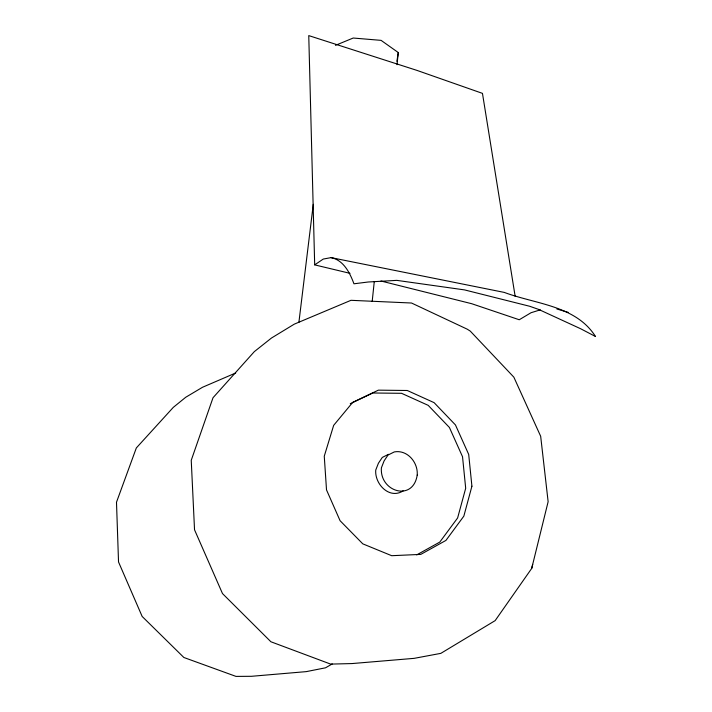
<?xml version="1.0" encoding="UTF-8"?>
<svg xmlns="http://www.w3.org/2000/svg" width="712" height="712" viewBox="0 0 712 712"><rect width="100%" height="100%" fill="white"/><g stroke="black" fill="none" stroke-linecap="round" stroke-linejoin="round"><path stroke-width="1.07" d="M372.189 301.425L374.281 281.516M397.011 64.712L398.284 52.546L381.08 40.361L353.205 38.03L335.468 45.346M298.898 322.358L313.28 204.317M396.895 61.285L398.284 52.546M531.704 568.416L548.133 501.702L540.675 436.287L513.85 377.155L470.267 331.107L467.241 329.184L411.527 303.018L350.972 300.313L294.287 324.147L271.486 338.022L254.335 351.621L213.013 397.741L191.243 460.29L194.536 529.799L222.491 593.568L270.907 641.77L330.653 664.1L351.995 663.566L414.144 658.351L440.835 653.358L495.152 620.624L531.704 568.416L532.692 564.367M350.01 273.337L314.686 264.873L323.266 259.061L331.053 257.628L504.283 292.41C535.816 304.255 575.794 305.395 595.508 336.509L580.725 328.784L538.646 309.417L529.71 306.276L464.536 289.9L396.807 280.368L368.229 281.997L353.953 283.794C349.886 272.865 343.584 260.094 331.053 257.628M332.219 663.94L325.544 667.803L306.249 671.63L251.47 676.302L235.992 676.4L183.856 657.487L142.16 616.458L118.53 561.973L116.492 502.227L136.33 447.955L173.292 407.371L185.752 397.252L202.537 387.257L235.699 372.99M416.689 554.897L439.793 542.081L457.62 517.971L465.692 488.263L462.533 456.73L449.397 427.449L428.197 405.351L401.55 393.309L372.794 392.997L350.26 403.722M403.143 490.862C389.526 499.708 374.583 484.151 375.74 470.071L378.419 463.227L382.308 457.407L388.565 454.309M540.292 309.853L531.036 312.728L519.244 319.75L471.691 303.704L380.947 281.009M556.891 309.008L568.336 312.408M515.159 296.352L482.46 93.37L416.983 70.399L308.759 35.6L314.686 264.873M471.914 486.207L463.841 516.138L445.935 540.417L420.774 554.39L391.689 555.698L362.791 543.852L340.078 520.712L326.514 489.901L324.263 456.196L333.661 425.358L352.734 402.342L378.348 390.158L407.282 390.496L434.098 402.645L455.449 424.93L468.701 454.434L471.914 486.207M417.205 475.091C413.031 502.102 379.487 491.725 381.401 467.811L384.088 460.922L387.995 455.057L394.288 451.933C407.478 449.486 418.247 462.586 417.205 475.091"/></g></svg>
